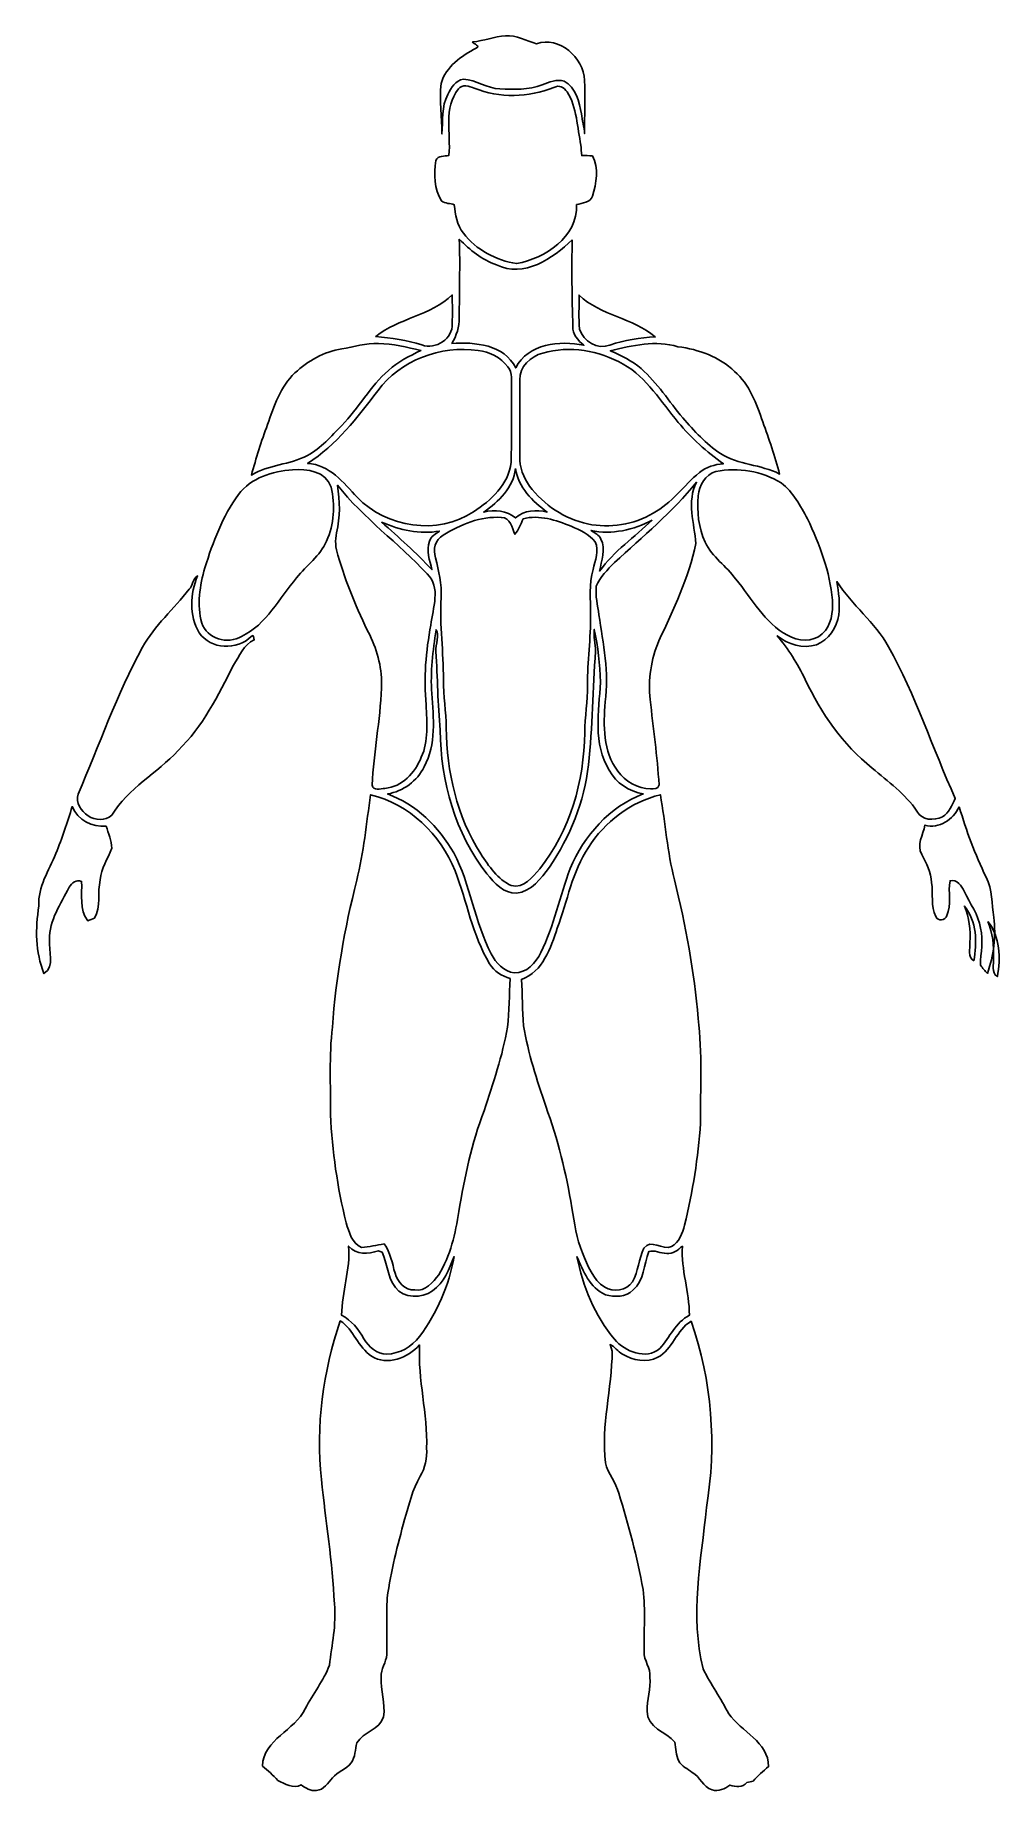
# Model space of a CAD drawing. Header units: millimetres. Extents: x -142 to -22, y -112 to 108.
import ezdxf

# ---------------------------------------------------------------- set-up
doc = ezdxf.new("R2010")
doc.units = ezdxf.units.MM
doc.header["$MEASUREMENT"] = 0
doc.layers.add('Capa 1', color=7, linetype='Continuous')

msp = doc.modelspace()

# ---------------------------------------------------------------- linework, layer by layer
at = {"layer": 'Capa 1', "color": 145}
for points, knots in [([(-73.483, 101.9275), (-73.5959, 104.7568), (-76.6686, 107.4838), (-79.4732, 106.4854), (-79.4732, 106.4854), (-80.7467, 106.8699), (-81.9708, 107.5614), (-83.3431, 107.4838), (-83.3431, 107.4838), (-84.7437, 107.3885), (-86.0701, 106.8558), (-87.4636, 106.7077), (-87.4636, 106.7077), (-87.3507, 106.4537), (-86.437, 106.1926), (-87.0015, 105.9492), (-87.0015, 105.9492), (-88.8359, 104.9402), (-90.7938, 103.6491), (-91.4041, 101.5112), (-91.4041, 101.5112), (-91.577, 99.4193), (-91.3583, 97.3202), (-91.2842, 95.2283), (-91.2842, 95.2283), (-91.1642, 96.8793), (-91.3653, 98.6467), (-90.561, 100.1601), (-90.561, 100.1601), (-90.1623, 100.9785), (-89.6085, 101.9346), (-88.6066, 102.0545), (-88.6066, 102.0545), (-87.012, 101.9945), (-85.6538, 100.915), (-84.0593, 100.848), (-84.0593, 100.848), (-82.2919, 100.7634), (-80.4574, 100.6999), (-78.7853, 101.3701), (-78.7853, 101.3701), (-77.8998, 101.6488), (-76.9579, 102.1251), (-76.0124, 101.8182), (-76.0124, 101.8182), (-74.5555, 101.0244), (-74.1603, 99.2147), (-73.8675, 97.7189), (-73.8675, 97.7189), (-73.7939, 96.9507), (-73.5134, 96.0687), (-73.4895, 95.2748), (-73.4895, 95.2748), (-73.475, 97.4934), (-73.4413, 99.7088), (-73.483, 101.9275)], [0, 0, 0, 0, 0.06666667, 0.06666667, 0.06666667, 0.06666667, 0.13333333, 0.13333333, 0.13333333, 0.13333333, 0.2, 0.2, 0.2, 0.2, 0.26666667, 0.26666667, 0.26666667, 0.26666667, 0.33333333, 0.33333333, 0.33333333, 0.33333333, 0.4, 0.4, 0.4, 0.4, 0.46666667, 0.46666667, 0.46666667, 0.46666667, 0.53333333, 0.53333333, 0.53333333, 0.53333333, 0.6, 0.6, 0.6, 0.6, 0.66666667, 0.66666667, 0.66666667, 0.66666667, 0.73333333, 0.73333333, 0.73333333, 0.73333333, 0.8, 0.8, 0.8, 0.8, 0.86666667, 0.86666667, 0.86666667, 0.86666667, 1, 1, 1, 1]), ([(-75.6526, 100.4705), (-76.016, 101.0209), (-76.6898, 101.3948), (-77.3212, 101.0209), (-77.3212, 101.0209), (-80.468, 99.8073), (-84.1122, 99.6133), (-87.2484, 100.9574), (-87.2484, 100.9574), (-87.8693, 101.1726), (-88.7795, 101.5007), (-89.2416, 100.841), (-89.2416, 100.841), (-91.1184, 98.4774), (-90.1447, 95.2953), (-90.4128, 92.5366), (-90.4128, 92.5366), (-90.9737, 92.3884), (-91.8063, 92.6001), (-92.0426, 91.9016), (-92.0426, 91.9016), (-92.3072, 90.2259), (-92.2473, 88.3456), (-91.3371, 86.8569), (-91.3371, 86.8569), (-90.8714, 86.5429), (-90.2752, 86.5394), (-89.7425, 86.3947), (-89.7425, 86.3947), (-89.6226, 85.1529), (-89.4074, 83.8477), (-88.6172, 82.8352), (-88.6172, 82.8352), (-87.0297, 80.7467), (-84.5179, 79.445), (-81.9603, 79.0322), (-81.9603, 79.0322), (-78.3796, 79.7096), (-74.3614, 82.3342), (-74.4708, 86.3982), (-74.4708, 86.3982), (-73.7617, 86.6417), (-72.7351, 86.5958), (-72.4988, 87.4777), (-72.4988, 87.4777), (-71.9978, 89.0582), (-71.6697, 90.9844), (-72.5093, 92.4978), (-72.5093, 92.4978), (-72.9538, 92.5084), (-73.3983, 92.5189), (-73.8428, 92.533), (-73.8428, 92.533), (-73.864, 92.8611), (-73.9134, 93.5173), (-73.9381, 93.8454), (-73.9381, 93.8454), (-74.3861, 95.9551), (-74.439, 98.5938), (-75.6526, 100.4705)], [0, 0, 0, 0, 0.0625, 0.0625, 0.0625, 0.0625, 0.125, 0.125, 0.125, 0.125, 0.1875, 0.1875, 0.1875, 0.1875, 0.25, 0.25, 0.25, 0.25, 0.3125, 0.3125, 0.3125, 0.3125, 0.375, 0.375, 0.375, 0.375, 0.4375, 0.4375, 0.4375, 0.4375, 0.5, 0.5, 0.5, 0.5, 0.5625, 0.5625, 0.5625, 0.5625, 0.625, 0.625, 0.625, 0.625, 0.6875, 0.6875, 0.6875, 0.6875, 0.75, 0.75, 0.75, 0.75, 0.8125, 0.8125, 0.8125, 0.8125, 0.875, 0.875, 0.875, 0.875, 1, 1, 1, 1]), ([(-75.0388, 82.0203), (-77.4165, 79.6567), (-81.0818, 77.2295), (-84.4826, 78.877), (-84.4826, 78.877), (-86.2853, 79.5191), (-87.7881, 80.7432), (-89.1216, 82.0873), (-89.1216, 82.0873), (-89.0123, 78.8135), (-89.1181, 75.5433), (-89.1287, 72.2695), (-89.1287, 72.2695), (-89.1322, 71.1371), (-89.4427, 70.0329), (-90.053, 69.0804), (-90.053, 69.0804), (-87.1884, 69.2497), (-83.5054, 68.9499), (-82.0802, 66.0112), (-82.0802, 66.0112), (-80.5774, 69.0769), (-76.5486, 69.4402), (-73.5747, 68.8476), (-73.5747, 68.8476), (-74.2944, 69.4579), (-75.0246, 70.1916), (-74.9435, 71.2217), (-74.9435, 71.2217), (-75.074, 74.8166), (-75.074, 78.4219), (-75.0388, 82.0203)], [0, 0, 0, 0, 0.11111111, 0.11111111, 0.11111111, 0.11111111, 0.22222222, 0.22222222, 0.22222222, 0.22222222, 0.33333333, 0.33333333, 0.33333333, 0.33333333, 0.44444444, 0.44444444, 0.44444444, 0.44444444, 0.55555556, 0.55555556, 0.55555556, 0.55555556, 0.66666667, 0.66666667, 0.66666667, 0.66666667, 0.77777778, 0.77777778, 0.77777778, 0.77777778, 1, 1, 1, 1]), ([(-90.0106, 71.5534), (-89.9507, 72.7493), (-90.0001, 73.9417), (-90.0106, 75.1376), (-90.0106, 75.1376), (-92.6706, 72.5235), (-96.6958, 72.2554), (-99.5462, 69.9235), (-99.5462, 69.9235), (-97.6024, 69.7718), (-95.6727, 69.4614), (-93.8065, 68.8793), (-93.8065, 68.8793), (-92.1132, 68.2478), (-89.8554, 69.666), (-90.0106, 71.5534)], [0, 0, 0, 0, 0.2, 0.2, 0.2, 0.2, 0.4, 0.4, 0.4, 0.4, 0.6, 0.6, 0.6, 0.6, 1, 1, 1, 1]), ([(-74.1074, 70.8513), (-73.6629, 69.345), (-71.8285, 68.2514), (-70.3115, 68.8722), (-70.3115, 68.8722), (-68.4947, 69.5214), (-66.5756, 69.7859), (-64.6565, 69.8777), (-64.6565, 69.8777), (-67.4435, 72.2942), (-71.4969, 72.5129), (-74.1709, 75.1129), (-74.1709, 75.1129), (-74.1392, 73.6947), (-74.2521, 72.266), (-74.1074, 70.8513)], [0, 0, 0, 0, 0.2, 0.2, 0.2, 0.2, 0.4, 0.4, 0.4, 0.4, 0.6, 0.6, 0.6, 0.6, 1, 1, 1, 1]), ([(-108.0764, 55.0822), (-106.3972, 56.017), (-105.1131, 57.4775), (-103.7901, 58.8357), (-103.7901, 58.8357), (-101.6946, 60.9982), (-100.2341, 63.7076), (-97.9623, 65.7078), (-97.9623, 65.7078), (-96.8051, 66.8191), (-95.3129, 67.4576), (-93.9159, 68.209), (-93.9159, 68.209), (-95.6692, 68.5759), (-97.419, 69.0275), (-99.2181, 69.0804), (-99.2181, 69.0804), (-100.7774, 69.1333), (-102.2767, 68.6324), (-103.7972, 68.3819), (-103.7972, 68.3819), (-106.0021, 68.0397), (-108.0199, 66.8967), (-109.6392, 65.3903), (-109.6392, 65.3903), (-111.4419, 63.6652), (-112.2886, 61.2417), (-113.0611, 58.9345), (-113.0611, 58.9345), (-113.8408, 56.8707), (-114.4864, 54.7576), (-115.072, 52.6304), (-115.072, 52.6304), (-112.9271, 53.9497), (-110.2883, 53.9215), (-108.0764, 55.0822)], [0, 0, 0, 0, 0.1, 0.1, 0.1, 0.1, 0.2, 0.2, 0.2, 0.2, 0.3, 0.3, 0.3, 0.3, 0.4, 0.4, 0.4, 0.4, 0.5, 0.5, 0.5, 0.5, 0.6, 0.6, 0.6, 0.6, 0.7, 0.7, 0.7, 0.7, 0.8, 0.8, 0.8, 0.8, 1, 1, 1, 1]), ([(-86.7757, 68.1808), (-91.4218, 68.8511), (-96.4841, 67.0061), (-99.2958, 63.1714), (-99.2958, 63.1714), (-101.8181, 59.7953), (-104.4922, 56.4227), (-108.0517, 54.0767), (-108.0517, 54.0767), (-105.3388, 53.9744), (-103.5749, 51.6673), (-101.8675, 49.8611), (-101.8675, 49.8611), (-98.2021, 46.0581), (-91.8098, 45.0915), (-87.3472, 48.0478), (-87.3472, 48.0478), (-85.1776, 49.4765), (-82.941, 51.4909), (-82.6658, 54.2355), (-82.6658, 54.2355), (-82.5318, 57.3047), (-82.6693, 60.3774), (-82.5917, 63.4501), (-82.5917, 63.4501), (-82.6446, 64.3567), (-82.4295, 65.4115), (-83.068, 66.1594), (-83.068, 66.1594), (-83.9464, 67.3271), (-85.3328, 68.0291), (-86.7757, 68.1808)], [0, 0, 0, 0, 0.11111111, 0.11111111, 0.11111111, 0.11111111, 0.22222222, 0.22222222, 0.22222222, 0.22222222, 0.33333333, 0.33333333, 0.33333333, 0.33333333, 0.44444444, 0.44444444, 0.44444444, 0.44444444, 0.55555556, 0.55555556, 0.55555556, 0.55555556, 0.66666667, 0.66666667, 0.66666667, 0.66666667, 0.77777778, 0.77777778, 0.77777778, 0.77777778, 1, 1, 1, 1]), ([(-81.5722, 64.5154), (-81.5863, 61.3369), (-81.5793, 58.1549), (-81.5757, 54.9728), (-81.5757, 54.9728), (-81.6286, 53.6322), (-81.096, 52.3446), (-80.3586, 51.251), (-80.3586, 51.251), (-78.5665, 48.9156), (-75.9842, 47.1729), (-73.0985, 46.5344), (-73.0985, 46.5344), (-70.3292, 45.9629), (-67.3588, 46.4426), (-64.9176, 47.8784), (-64.9176, 47.8784), (-62.6104, 49.0991), (-61.1287, 51.3357), (-59.1426, 52.9549), (-59.1426, 52.9549), (-58.31, 53.6746), (-57.2235, 53.9427), (-56.1546, 54.0591), (-56.1546, 54.0591), (-58.243, 55.5267), (-60.1692, 57.2341), (-61.7814, 59.2202), (-61.7814, 59.2202), (-63.9651, 61.7356), (-65.6725, 64.8118), (-68.6605, 66.491), (-68.6605, 66.491), (-71.6556, 68.1879), (-75.3563, 68.8405), (-78.7006, 67.8774), (-78.7006, 67.8774), (-80.1893, 67.4682), (-81.6745, 66.1806), (-81.5722, 64.5154)], [0, 0, 0, 0, 0.09090909, 0.09090909, 0.09090909, 0.09090909, 0.18181818, 0.18181818, 0.18181818, 0.18181818, 0.27272727, 0.27272727, 0.27272727, 0.27272727, 0.36363636, 0.36363636, 0.36363636, 0.36363636, 0.45454545, 0.45454545, 0.45454545, 0.45454545, 0.54545455, 0.54545455, 0.54545455, 0.54545455, 0.63636364, 0.63636364, 0.63636364, 0.63636364, 0.72727273, 0.72727273, 0.72727273, 0.72727273, 0.81818182, 0.81818182, 0.81818182, 0.81818182, 1, 1, 1, 1]), ([(-61.8308, 68.6606), (-64.6212, 69.5355), (-67.5175, 68.8052), (-70.2692, 68.1561), (-70.2692, 68.1561), (-68.9145, 67.5458), (-67.5458, 66.9073), (-66.4169, 65.923), (-66.4169, 65.923), (-64.3708, 64.1591), (-62.9738, 61.8132), (-61.2205, 59.7847), (-61.2205, 59.7847), (-59.827, 58.1337), (-58.3136, 56.5568), (-56.532, 55.3221), (-56.532, 55.3221), (-54.2778, 53.9145), (-51.4908, 53.9639), (-49.1343, 52.7715), (-49.1343, 52.7715), (-49.7658, 54.9622), (-50.436, 57.1424), (-51.2368, 59.2767), (-51.2368, 59.2767), (-51.9988, 61.5627), (-52.902, 63.9404), (-54.7505, 65.5773), (-54.7505, 65.5773), (-56.659, 67.4294), (-59.2378, 68.3184), (-61.8308, 68.6606)], [0, 0, 0, 0, 0.11111111, 0.11111111, 0.11111111, 0.11111111, 0.22222222, 0.22222222, 0.22222222, 0.22222222, 0.33333333, 0.33333333, 0.33333333, 0.33333333, 0.44444444, 0.44444444, 0.44444444, 0.44444444, 0.55555556, 0.55555556, 0.55555556, 0.55555556, 0.66666667, 0.66666667, 0.66666667, 0.66666667, 0.77777778, 0.77777778, 0.77777778, 0.77777778, 1, 1, 1, 1]), ([(-105.1342, 51.1205), (-105.7339, 53.1595), (-108.154, 53.4241), (-109.9532, 53.2971), (-109.9532, 53.2971), (-112.4261, 53.089), (-115.1602, 52.3199), (-116.6771, 50.2032), (-116.6771, 50.2032), (-118.6879, 47.4869), (-119.8627, 44.266), (-120.8787, 41.0734), (-120.8787, 41.0734), (-121.5172, 38.8509), (-121.8912, 36.4343), (-121.2773, 34.1624), (-121.2773, 34.1624), (-120.6035, 32.1939), (-118.0353, 31.4566), (-116.3032, 32.4973), (-116.3032, 32.4973), (-113.1564, 33.9931), (-111.6042, 37.2775), (-109.4346, 39.8069), (-109.4346, 39.8069), (-108.2246, 41.3662), (-106.4854, 42.5339), (-105.6846, 44.3895), (-105.6846, 44.3895), (-104.7638, 46.4779), (-104.5839, 48.9191), (-105.1342, 51.1205)], [0, 0, 0, 0, 0.11111111, 0.11111111, 0.11111111, 0.11111111, 0.22222222, 0.22222222, 0.22222222, 0.22222222, 0.33333333, 0.33333333, 0.33333333, 0.33333333, 0.44444444, 0.44444444, 0.44444444, 0.44444444, 0.55555556, 0.55555556, 0.55555556, 0.55555556, 0.66666667, 0.66666667, 0.66666667, 0.66666667, 0.77777778, 0.77777778, 0.77777778, 0.77777778, 1, 1, 1, 1]), ([(-82.0978, 53.4488), (-82.4048, 51.0781), (-84.1898, 49.3213), (-86.0595, 48.0196), (-86.0595, 48.0196), (-84.6837, 48.3406), (-83.2091, 48.2206), (-82.0873, 47.2964), (-82.0873, 47.2964), (-81.0007, 48.2806), (-79.519, 48.33), (-78.1538, 48.016), (-78.1538, 48.016), (-79.9776, 49.346), (-81.7592, 51.1134), (-82.0978, 53.4488)], [0, 0, 0, 0, 0.2, 0.2, 0.2, 0.2, 0.4, 0.4, 0.4, 0.4, 0.6, 0.6, 0.6, 0.6, 1, 1, 1, 1]), ([(-57.093, 53.0996), (-58.4159, 52.7009), (-59.1814, 51.3568), (-59.3155, 50.048), (-59.3155, 50.048), (-59.4707, 48.0866), (-59.2625, 46.0546), (-58.4265, 44.2554), (-58.4265, 44.2554), (-57.5763, 42.3998), (-55.7665, 41.2815), (-54.6059, 39.6481), (-54.6059, 39.6481), (-52.5774, 37.2246), (-51.0393, 34.1907), (-48.1606, 32.6384), (-48.1606, 32.6384), (-46.8412, 31.8941), (-45.0103, 31.7318), (-43.8144, 32.8078), (-43.8144, 32.8078), (-42.6714, 33.852), (-42.4597, 35.5348), (-42.5515, 37.0023), (-42.5515, 37.0023), (-42.8407, 40.5724), (-44.1354, 43.9732), (-45.6665, 47.1799), (-45.6665, 47.1799), (-46.5308, 48.8098), (-47.4621, 50.489), (-48.9262, 51.6532), (-48.9262, 51.6532), (-51.3427, 53.1525), (-54.3131, 53.5934), (-57.093, 53.0996)], [0, 0, 0, 0, 0.1, 0.1, 0.1, 0.1, 0.2, 0.2, 0.2, 0.2, 0.3, 0.3, 0.3, 0.3, 0.4, 0.4, 0.4, 0.4, 0.5, 0.5, 0.5, 0.5, 0.6, 0.6, 0.6, 0.6, 0.7, 0.7, 0.7, 0.7, 0.8, 0.8, 0.8, 0.8, 1, 1, 1, 1]), ([(-93.8665, 17.402), (-92.9175, 19.4481), (-93.1998, 21.7623), (-93.2562, 23.9425), (-93.2562, 23.9425), (-93.5984, 27.2727), (-93.2844, 30.6347), (-92.6741, 33.9155), (-92.6741, 33.9155), (-92.4554, 36.0075), (-91.3547, 38.6251), (-93.1398, 40.3149), (-93.1398, 40.3149), (-96.7275, 44.1531), (-101.0632, 47.2434), (-104.344, 51.378), (-104.344, 51.378), (-103.9806, 49.4166), (-103.9948, 47.3846), (-104.4357, 45.4372), (-104.4357, 45.4372), (-104.665, 44.5059), (-104.5663, 43.5357), (-104.2876, 42.6256), (-104.2876, 42.6256), (-103.2539, 39.2036), (-101.9063, 35.8769), (-100.3047, 32.6843), (-100.3047, 32.6843), (-99.2852, 30.6311), (-98.7278, 28.3416), (-98.8442, 26.045), (-98.8442, 26.045), (-98.9571, 21.9881), (-99.8531, 17.9911), (-99.9801, 13.9377), (-99.9801, 13.9377), (-99.9131, 13.1334), (-98.943, 13.5108), (-98.4103, 13.5144), (-98.4103, 13.5144), (-96.2478, 13.7296), (-94.6391, 15.4829), (-93.8665, 17.402)], [0, 0, 0, 0, 0.08333333, 0.08333333, 0.08333333, 0.08333333, 0.16666667, 0.16666667, 0.16666667, 0.16666667, 0.25, 0.25, 0.25, 0.25, 0.33333333, 0.33333333, 0.33333333, 0.33333333, 0.41666667, 0.41666667, 0.41666667, 0.41666667, 0.5, 0.5, 0.5, 0.5, 0.58333333, 0.58333333, 0.58333333, 0.58333333, 0.66666667, 0.66666667, 0.66666667, 0.66666667, 0.75, 0.75, 0.75, 0.75, 0.83333333, 0.83333333, 0.83333333, 0.83333333, 1, 1, 1, 1]), ([(-69.7365, 41.7189), (-70.6043, 40.8299), (-71.578, 39.9374), (-72.0155, 38.7486), (-72.0155, 38.7486), (-72.153, 37.5562), (-71.8567, 36.3708), (-71.698, 35.1926), (-71.698, 35.1926), (-71.1582, 31.6048), (-70.4033, 27.9571), (-70.9113, 24.3164), (-70.9113, 24.3164), (-71.1265, 21.3954), (-71.2217, 18.1393), (-69.3414, 15.691), (-69.3414, 15.691), (-68.4277, 14.3434), (-66.8578, 13.5355), (-65.2456, 13.4473), (-65.2456, 13.4473), (-64.8223, 13.4473), (-64.2614, 13.4015), (-64.1838, 13.9553), (-64.1838, 13.9553), (-64.3955, 17.5219), (-64.9105, 21.0603), (-65.295, 24.6092), (-65.295, 24.6092), (-65.5667, 27.0928), (-65.1998, 29.6434), (-64.2014, 31.9399), (-64.2014, 31.9399), (-62.4023, 35.8734), (-60.4549, 39.8175), (-59.58, 44.0826), (-59.58, 44.0826), (-59.7705, 46.5908), (-60.7548, 49.346), (-59.5095, 51.7449), (-59.5095, 51.7449), (-62.5222, 48.0125), (-66.2299, 44.9574), (-69.7365, 41.7189)], [0, 0, 0, 0, 0.08333333, 0.08333333, 0.08333333, 0.08333333, 0.16666667, 0.16666667, 0.16666667, 0.16666667, 0.25, 0.25, 0.25, 0.25, 0.33333333, 0.33333333, 0.33333333, 0.33333333, 0.41666667, 0.41666667, 0.41666667, 0.41666667, 0.5, 0.5, 0.5, 0.5, 0.58333333, 0.58333333, 0.58333333, 0.58333333, 0.66666667, 0.66666667, 0.66666667, 0.66666667, 0.75, 0.75, 0.75, 0.75, 0.83333333, 0.83333333, 0.83333333, 0.83333333, 1, 1, 1, 1]), ([(-98.8125, 46.7566), (-96.6499, 44.8622), (-94.5297, 42.9219), (-92.5436, 40.837), (-92.5436, 40.837), (-92.8117, 41.9906), (-93.2774, 43.2077), (-92.854, 44.3824), (-92.854, 44.3824), (-92.66, 44.9821), (-92.0744, 45.2996), (-91.5946, 45.6524), (-91.5946, 45.6524), (-94.0464, 45.2044), (-96.5617, 45.7829), (-98.8125, 46.7566)], [0, 0, 0, 0, 0.2, 0.2, 0.2, 0.2, 0.4, 0.4, 0.4, 0.4, 0.6, 0.6, 0.6, 0.6, 1, 1, 1, 1]), ([(-72.1566, 44.2907), (-72.8868, 45.2714), (-74.0686, 45.7582), (-75.1516, 46.2451), (-75.1516, 46.2451), (-77.0355, 47.0071), (-79.1204, 47.7197), (-81.1595, 47.1729), (-81.1595, 47.1729), (-81.424, 46.492), (-81.731, 45.8253), (-82.1755, 45.2432), (-82.1755, 45.2432), (-82.5494, 46.0722), (-82.7399, 47.3034), (-83.8758, 47.3493), (-83.8758, 47.3493), (-86.4476, 47.5151), (-88.9911, 46.485), (-91.1325, 45.1303), (-91.1325, 45.1303), (-92.145, 44.5482), (-92.4342, 43.3735), (-92.0779, 42.301), (-92.0779, 42.301), (-91.6934, 40.6641), (-91.2877, 39.0131), (-91.3971, 37.3163), (-91.3971, 37.3163), (-91.5876, 33.9049), (-91.0796, 30.5077), (-91.1007, 27.0998), (-91.1007, 27.0998), (-91.1184, 25.0925), (-90.7691, 23.1064), (-90.7515, 21.0991), (-90.7515, 21.0991), (-90.6809, 15.6028), (-89.4497, 10.0113), (-86.4441, 5.344), (-86.4441, 5.344), (-85.4281, 3.8271), (-84.3591, 2.1584), (-82.6305, 1.3894), (-82.6305, 1.3894), (-81.0466, 0.9484), (-80.02, 2.4689), (-79.0851, 3.4637), (-79.0851, 3.4637), (-75.2998, 8.2615), (-73.5253, 14.421), (-73.4618, 20.4817), (-73.4618, 20.4817), (-73.4583, 22.4643), (-73.0703, 24.4258), (-73.1161, 26.4119), (-73.1161, 26.4119), (-73.162, 29.3541), (-72.6716, 32.2786), (-72.7598, 35.2243), (-72.7598, 35.2243), (-72.7069, 37.1046), (-72.9821, 39.0343), (-72.4106, 40.8617), (-72.4106, 40.8617), (-72.2024, 41.9729), (-71.6168, 43.19), (-72.1566, 44.2907)], [0, 0, 0, 0, 0.05555556, 0.05555556, 0.05555556, 0.05555556, 0.11111111, 0.11111111, 0.11111111, 0.11111111, 0.16666667, 0.16666667, 0.16666667, 0.16666667, 0.22222222, 0.22222222, 0.22222222, 0.22222222, 0.27777778, 0.27777778, 0.27777778, 0.27777778, 0.33333333, 0.33333333, 0.33333333, 0.33333333, 0.38888889, 0.38888889, 0.38888889, 0.38888889, 0.44444444, 0.44444444, 0.44444444, 0.44444444, 0.5, 0.5, 0.5, 0.5, 0.55555556, 0.55555556, 0.55555556, 0.55555556, 0.61111111, 0.61111111, 0.61111111, 0.61111111, 0.66666667, 0.66666667, 0.66666667, 0.66666667, 0.72222222, 0.72222222, 0.72222222, 0.72222222, 0.77777778, 0.77777778, 0.77777778, 0.77777778, 0.83333333, 0.83333333, 0.83333333, 0.83333333, 0.88888889, 0.88888889, 0.88888889, 0.88888889, 1, 1, 1, 1]), ([(-65.0305, 47.0141), (-67.3376, 45.7935), (-70.0928, 45.1515), (-72.6751, 45.7194), (-72.6751, 45.7194), (-72.2201, 45.4196), (-71.6662, 45.1797), (-71.4334, 44.6505), (-71.4334, 44.6505), (-70.8125, 43.3735), (-71.3805, 41.9518), (-71.6027, 40.643), (-71.6027, 40.643), (-69.8071, 43.1371), (-67.253, 44.9292), (-65.0305, 47.0141)], [0, 0, 0, 0, 0.2, 0.2, 0.2, 0.2, 0.4, 0.4, 0.4, 0.4, 0.6, 0.6, 0.6, 0.6, 1, 1, 1, 1]), ([(-121.5878, 32.963), (-122.8543, 35.0797), (-122.7378, 37.8384), (-121.7994, 40.0574), (-121.7994, 40.0574), (-122.4062, 39.7363), (-122.378, 38.8579), (-122.8331, 38.3746), (-122.8331, 38.3746), (-124.7522, 35.951), (-127.1511, 33.8802), (-128.661, 31.1427), (-128.661, 31.1427), (-131.8959, 25.2901), (-134.0444, 18.933), (-136.7149, 12.8194), (-136.7149, 12.8194), (-137.3005, 10.6604), (-134.1925, 8.6108), (-132.4992, 10.1983), (-132.4992, 10.1983), (-130.4531, 13.5602), (-126.8477, 15.4229), (-124.223, 18.2486), (-124.223, 18.2486), (-121.1539, 21.2402), (-119.2136, 25.1172), (-117.3192, 28.9025), (-117.3192, 28.9025), (-116.5783, 30.0314), (-116.0139, 31.4637), (-114.7227, 32.0669), (-114.7227, 32.0669), (-114.7792, 32.261), (-114.7933, 32.8254), (-115.0896, 32.4832), (-115.0896, 32.4832), (-116.8394, 30.7264), (-120.1696, 30.8393), (-121.5878, 32.963)], [0, 0, 0, 0, 0.09090909, 0.09090909, 0.09090909, 0.09090909, 0.18181818, 0.18181818, 0.18181818, 0.18181818, 0.27272727, 0.27272727, 0.27272727, 0.27272727, 0.36363636, 0.36363636, 0.36363636, 0.36363636, 0.45454545, 0.45454545, 0.45454545, 0.45454545, 0.54545455, 0.54545455, 0.54545455, 0.54545455, 0.63636364, 0.63636364, 0.63636364, 0.63636364, 0.72727273, 0.72727273, 0.72727273, 0.72727273, 0.81818182, 0.81818182, 0.81818182, 0.81818182, 1, 1, 1, 1]), ([(-41.7507, 35.1855), (-41.9658, 33.5874), (-42.9995, 32.074), (-44.5164, 31.4637), (-44.5164, 31.4637), (-46.2274, 30.9275), (-48.083, 31.4708), (-49.4412, 32.5891), (-49.4412, 32.5891), (-48.0618, 30.9169), (-46.8659, 29.093), (-45.9593, 27.1245), (-45.9593, 27.1245), (-43.9449, 22.93), (-41.2532, 18.9683), (-37.5738, 16.0614), (-37.5738, 16.0614), (-35.6405, 14.3469), (-33.4216, 12.8723), (-31.9963, 10.6639), (-31.9963, 10.6639), (-31.4037, 9.4962), (-29.8585, 9.4927), (-28.8037, 9.9513), (-28.8037, 9.9513), (-27.9817, 10.484), (-27.6113, 11.4259), (-27.2092, 12.2726), (-27.2092, 12.2726), (-30.0384, 18.5556), (-32.1939, 25.1525), (-35.5312, 31.2026), (-35.5312, 31.2026), (-37.2492, 34.2436), (-40.1138, 36.4096), (-41.9764, 39.3483), (-41.9764, 39.3483), (-41.7577, 37.9724), (-41.5884, 36.5754), (-41.7507, 35.1855)], [0, 0, 0, 0, 0.09090909, 0.09090909, 0.09090909, 0.09090909, 0.18181818, 0.18181818, 0.18181818, 0.18181818, 0.27272727, 0.27272727, 0.27272727, 0.27272727, 0.36363636, 0.36363636, 0.36363636, 0.36363636, 0.45454545, 0.45454545, 0.45454545, 0.45454545, 0.54545455, 0.54545455, 0.54545455, 0.54545455, 0.63636364, 0.63636364, 0.63636364, 0.63636364, 0.72727273, 0.72727273, 0.72727273, 0.72727273, 0.81818182, 0.81818182, 0.81818182, 0.81818182, 1, 1, 1, 1]), ([(-81.9603, 0.4369), (-83.5901, 0.3804), (-84.7296, 1.7245), (-85.6856, 2.8534), (-85.6856, 2.8534), (-89.6438, 7.9228), (-91.4711, 14.4069), (-91.4923, 20.7851), (-91.4923, 20.7851), (-91.8098, 24.0518), (-91.838, 27.3362), (-92.0321, 30.61), (-92.0321, 30.61), (-92.1273, 31.4425), (-91.5382, 32.7584), (-92.025, 33.3264), (-92.025, 33.3264), (-92.4025, 30.6946), (-92.7411, 28.0347), (-92.5648, 25.3677), (-92.5648, 25.3677), (-92.339, 22.3197), (-91.965, 19.0177), (-93.5208, 16.2343), (-93.5208, 16.2343), (-94.3675, 14.4175), (-96.1243, 13.1686), (-98.0822, 12.8264), (-98.0822, 12.8264), (-94.5156, 11.5564), (-91.6863, 8.6954), (-89.806, 5.4746), (-89.806, 5.4746), (-87.7282, 1.4776), (-87.2166, -3.1367), (-85.1247, -7.1337), (-85.1247, -7.1337), (-84.5567, -8.2555), (-83.5901, -9.3527), (-82.2707, -9.5009), (-82.2707, -9.5009), (-80.715, -9.5644), (-79.5684, -8.2555), (-78.937, -6.9785), (-78.937, -6.9785), (-77.2789, -3.6412), (-76.598, 0.0524), (-75.2822, 3.5131), (-75.2822, 3.5131), (-73.5571, 7.6018), (-70.3891, 11.2636), (-66.1488, 12.8229), (-66.1488, 12.8229), (-67.9126, 13.1581), (-69.5601, 14.1635), (-70.4103, 15.7863), (-70.4103, 15.7863), (-72.467, 19.0847), (-71.6803, 23.117), (-71.5075, 26.7753), (-71.5075, 26.7753), (-71.5568, 28.9872), (-71.7897, 31.2132), (-72.2695, 33.3722), (-72.2695, 33.3722), (-72.4247, 32.4621), (-72.0825, 31.566), (-72.1107, 30.6558), (-72.1107, 30.6558), (-72.4529, 25.9321), (-72.4917, 21.1873), (-72.9926, 16.4742), (-72.9926, 16.4742), (-73.4724, 11.8739), (-75.3104, 7.4995), (-77.8645, 3.6754), (-77.8645, 3.6754), (-78.9087, 2.296), (-80.1152, 0.6733), (-81.9603, 0.4369)], [0, 0, 0, 0, 0.04761905, 0.04761905, 0.04761905, 0.04761905, 0.0952381, 0.0952381, 0.0952381, 0.0952381, 0.14285714, 0.14285714, 0.14285714, 0.14285714, 0.19047619, 0.19047619, 0.19047619, 0.19047619, 0.23809524, 0.23809524, 0.23809524, 0.23809524, 0.28571429, 0.28571429, 0.28571429, 0.28571429, 0.33333333, 0.33333333, 0.33333333, 0.33333333, 0.38095238, 0.38095238, 0.38095238, 0.38095238, 0.42857143, 0.42857143, 0.42857143, 0.42857143, 0.47619048, 0.47619048, 0.47619048, 0.47619048, 0.52380952, 0.52380952, 0.52380952, 0.52380952, 0.57142857, 0.57142857, 0.57142857, 0.57142857, 0.61904762, 0.61904762, 0.61904762, 0.61904762, 0.66666667, 0.66666667, 0.66666667, 0.66666667, 0.71428571, 0.71428571, 0.71428571, 0.71428571, 0.76190476, 0.76190476, 0.76190476, 0.76190476, 0.80952381, 0.80952381, 0.80952381, 0.80952381, 0.85714286, 0.85714286, 0.85714286, 0.85714286, 0.9047619, 0.9047619, 0.9047619, 0.9047619, 1, 1, 1, 1]), ([(-133.1906, 8.8189), (-134.9898, 8.6072), (-136.7219, 9.5844), (-137.4416, 11.246), (-137.4416, 11.246), (-138.0625, 9.2775), (-138.7081, 7.309), (-139.4807, 5.3899), (-139.4807, 5.3899), (-140.3309, 3.2626), (-141.7808, 1.2553), (-141.5938, -1.1506), (-141.5938, -1.1506), (-142.0701, -3.9799), (-142.0242, -6.8832), (-140.9835, -9.589), (-140.9835, -9.589), (-139.4948, -8.6789), (-140.4437, -6.7809), (-140.2709, -5.3769), (-140.2709, -5.3769), (-140.3132, -2.9357), (-138.8986, -0.8931), (-137.8191, 1.1813), (-137.8191, 1.1813), (-137.4945, 1.7034), (-136.923, 2.1973), (-136.2739, 1.9009), (-136.2739, 1.9009), (-136.1646, 0.2499), (-136.6055, -1.581), (-135.5013, -2.9992), (-135.5013, -2.9992), (-135.2967, -2.918), (-134.8875, -2.7557), (-134.6794, -2.6746), (-134.6794, -2.6746), (-133.7974, -1.2494), (-134.3301, 0.5321), (-133.9456, 2.0985), (-133.9456, 2.0985), (-133.8539, 3.5449), (-132.9684, 4.7231), (-132.5098, 6.0461), (-132.5098, 6.0461), (-132.4851, 7.0056), (-132.9649, 7.8981), (-133.1906, 8.8189)], [0, 0, 0, 0, 0.07692308, 0.07692308, 0.07692308, 0.07692308, 0.15384615, 0.15384615, 0.15384615, 0.15384615, 0.23076923, 0.23076923, 0.23076923, 0.23076923, 0.30769231, 0.30769231, 0.30769231, 0.30769231, 0.38461538, 0.38461538, 0.38461538, 0.38461538, 0.46153846, 0.46153846, 0.46153846, 0.46153846, 0.53846154, 0.53846154, 0.53846154, 0.53846154, 0.61538462, 0.61538462, 0.61538462, 0.61538462, 0.69230769, 0.69230769, 0.69230769, 0.69230769, 0.76923077, 0.76923077, 0.76923077, 0.76923077, 0.84615385, 0.84615385, 0.84615385, 0.84615385, 1, 1, 1, 1]), ([(-85.3505, -8.3684), (-87.4812, -4.7842), (-88.1727, -0.6109), (-89.6438, 3.2415), (-89.6438, 3.2415), (-91.4994, 7.7359), (-95.3729, 11.5988), (-100.1883, 12.7241), (-100.1883, 12.7241), (-100.7139, 9.1576), (-101.0702, 5.5557), (-101.9275, 2.0456), (-101.9275, 2.0456), (-103.4268, -3.9658), (-104.538, -10.09), (-104.9508, -16.2777), (-104.9508, -16.2777), (-105.4094, -19.9007), (-105.1483, -23.559), (-105.2118, -27.1962), (-105.2118, -27.1962), (-104.9931, -31.7505), (-104.3475, -36.2873), (-103.2292, -40.7076), (-103.2292, -40.7076), (-102.8976, -41.8682), (-102.5589, -43.2758), (-101.3242, -43.7979), (-101.3242, -43.7979), (-100.3717, -43.7273), (-99.4439, -43.4804), (-98.502, -43.3428), (-98.502, -43.3428), (-97.7012, -44.4117), (-97.5072, -45.7523), (-97.1438, -47.0047), (-97.1438, -47.0047), (-96.8475, -48.0983), (-95.8879, -49.1425), (-94.6744, -49.0931), (-94.6744, -49.0931), (-93.3373, -49.3295), (-92.4095, -48.123), (-91.6934, -47.1881), (-91.6934, -47.1881), (-90.2117, -44.8174), (-89.612, -42.0199), (-89.1816, -39.2929), (-89.1816, -39.2929), (-88.4549, -35.0314), (-87.5694, -30.7663), (-86.0313, -26.7129), (-86.0313, -26.7129), (-84.8989, -23.2874), (-83.7171, -19.8549), (-83.1174, -16.2883), (-83.1174, -16.2883), (-82.8563, -14.2775), (-82.8951, -12.2455), (-82.7787, -10.2276), (-82.7787, -10.2276), (-83.8053, -9.8854), (-84.7895, -9.3245), (-85.3505, -8.3684)], [0, 0, 0, 0, 0.05882353, 0.05882353, 0.05882353, 0.05882353, 0.11764706, 0.11764706, 0.11764706, 0.11764706, 0.17647059, 0.17647059, 0.17647059, 0.17647059, 0.23529412, 0.23529412, 0.23529412, 0.23529412, 0.29411765, 0.29411765, 0.29411765, 0.29411765, 0.35294118, 0.35294118, 0.35294118, 0.35294118, 0.41176471, 0.41176471, 0.41176471, 0.41176471, 0.47058824, 0.47058824, 0.47058824, 0.47058824, 0.52941176, 0.52941176, 0.52941176, 0.52941176, 0.58823529, 0.58823529, 0.58823529, 0.58823529, 0.64705882, 0.64705882, 0.64705882, 0.64705882, 0.70588235, 0.70588235, 0.70588235, 0.70588235, 0.76470588, 0.76470588, 0.76470588, 0.76470588, 0.82352941, 0.82352941, 0.82352941, 0.82352941, 0.88235294, 0.88235294, 0.88235294, 0.88235294, 1, 1, 1, 1]), ([(-59.3049, -15.2123), (-59.7917, -9.3703), (-60.8359, -3.5812), (-62.2647, 2.0985), (-62.2647, 2.0985), (-63.1396, 5.591), (-63.4041, 9.1893), (-64.0145, 12.7277), (-64.0145, 12.7277), (-67.7151, 11.8316), (-70.9748, 9.3551), (-72.9997, 6.1519), (-72.9997, 6.1519), (-75.0388, 3.1286), (-75.6138, -0.5544), (-76.8838, -3.9164), (-76.8838, -3.9164), (-77.7375, -6.3823), (-78.6406, -9.3703), (-81.3711, -10.3264), (-81.3711, -10.3264), (-81.1983, -12.249), (-81.3111, -14.1893), (-81.0924, -16.1084), (-81.0924, -16.1084), (-80.5386, -19.5444), (-79.4308, -22.8605), (-78.3337, -26.152), (-78.3337, -26.152), (-76.8026, -30.2512), (-75.7831, -34.5199), (-75.0776, -38.8308), (-75.0776, -38.8308), (-74.7424, -40.7358), (-74.4884, -42.6761), (-73.7546, -44.4788), (-73.7546, -44.4788), (-73.1126, -46.0522), (-72.4317, -47.7631), (-70.9748, -48.765), (-70.9748, -48.765), (-69.8776, -49.4035), (-68.2337, -49.1707), (-67.5175, -48.063), (-67.5175, -48.063), (-66.7414, -46.7789), (-66.7555, -45.1914), (-66.0676, -43.872), (-66.0676, -43.872), (-65.2245, -42.6161), (-63.7428, -44.2212), (-62.6351, -43.6674), (-62.6351, -43.6674), (-61.6403, -43.1594), (-61.2698, -41.9987), (-61.0088, -40.9968), (-61.0088, -40.9968), (-59.9681, -36.82), (-59.2978, -32.5514), (-59.0085, -28.258), (-59.0085, -28.258), (-59.0509, -23.9083), (-58.7792, -19.5409), (-59.3049, -15.2123)], [0, 0, 0, 0, 0.05882353, 0.05882353, 0.05882353, 0.05882353, 0.11764706, 0.11764706, 0.11764706, 0.11764706, 0.17647059, 0.17647059, 0.17647059, 0.17647059, 0.23529412, 0.23529412, 0.23529412, 0.23529412, 0.29411765, 0.29411765, 0.29411765, 0.29411765, 0.35294118, 0.35294118, 0.35294118, 0.35294118, 0.41176471, 0.41176471, 0.41176471, 0.41176471, 0.47058824, 0.47058824, 0.47058824, 0.47058824, 0.52941176, 0.52941176, 0.52941176, 0.52941176, 0.58823529, 0.58823529, 0.58823529, 0.58823529, 0.64705882, 0.64705882, 0.64705882, 0.64705882, 0.70588235, 0.70588235, 0.70588235, 0.70588235, 0.76470588, 0.76470588, 0.76470588, 0.76470588, 0.82352941, 0.82352941, 0.82352941, 0.82352941, 0.88235294, 0.88235294, 0.88235294, 0.88235294, 1, 1, 1, 1]), ([(-26.7153, 11.2072), (-27.4843, 9.6268), (-29.2023, 8.4344), (-31.0015, 8.9353), (-31.0015, 8.9353), (-31.2132, 7.7464), (-32.074, 6.4588), (-31.3825, 5.2841), (-31.3825, 5.2841), (-30.8004, 4.1869), (-30.2713, 3.0333), (-30.1654, 1.7774), (-30.1654, 1.7774), (-29.922, 0.3734), (-30.3312, -1.1718), (-29.6257, -2.477), (-29.6257, -2.477), (-29.4175, -3.1473), (-28.4403, -2.9427), (-28.2498, -2.3536), (-28.2498, -2.3536), (-27.6889, -0.9777), (-28.1158, 0.5533), (-27.8653, 1.9891), (-27.8653, 1.9891), (-27.0257, 2.2008), (-26.4119, 1.34), (-26.0838, 0.6803), (-26.0838, 0.6803), (-25.41, -0.8543), (-24.2776, -2.216), (-24.0694, -3.927), (-24.0694, -3.927), (-23.6496, -5.451), (-24.0624, -7.0032), (-24.0624, -8.5413), (-24.0624, -8.5413), (-23.8084, -8.9117), (-23.4979, -9.2398), (-23.1981, -9.5785), (-23.1981, -9.5785), (-22.3937, -7.3348), (-22.0939, -4.9465), (-22.4114, -2.5794), (-22.4114, -2.5794), (-22.6865, -0.8931), (-22.5137, 0.9096), (-23.3674, 2.4513), (-23.3674, 2.4513), (-24.7503, 5.2629), (-25.8086, 8.2156), (-26.7153, 11.2072)], [0, 0, 0, 0, 0.07142857, 0.07142857, 0.07142857, 0.07142857, 0.14285714, 0.14285714, 0.14285714, 0.14285714, 0.21428571, 0.21428571, 0.21428571, 0.21428571, 0.28571429, 0.28571429, 0.28571429, 0.28571429, 0.35714286, 0.35714286, 0.35714286, 0.35714286, 0.42857143, 0.42857143, 0.42857143, 0.42857143, 0.5, 0.5, 0.5, 0.5, 0.57142857, 0.57142857, 0.57142857, 0.57142857, 0.64285714, 0.64285714, 0.64285714, 0.64285714, 0.71428571, 0.71428571, 0.71428571, 0.71428571, 0.78571429, 0.78571429, 0.78571429, 0.78571429, 0.85714286, 0.85714286, 0.85714286, 0.85714286, 1, 1, 1, 1]), ([(-24.8879, -8.0227), (-24.454, -5.7155), (-24.5492, -3.0803), (-26.0626, -1.1647), (-26.0626, -1.1647), (-25.4841, -2.6111), (-25.2795, -4.1669), (-25.3818, -5.7191), (-25.3818, -5.7191), (-25.3112, -6.4917), (-25.724, -7.5359), (-24.8879, -8.0227)], [0, 0, 0, 0, 0.25, 0.25, 0.25, 0.25, 0.5, 0.5, 0.5, 0.5, 1, 1, 1, 1]), ([(-98.7666, -44.3729), (-98.8795, -44.3306), (-99.0982, -44.253), (-99.2076, -44.2142), (-99.2076, -44.2142), (-100.4917, -44.6163), (-101.9769, -44.7751), (-102.9329, -43.618), (-102.9329, -43.618), (-102.7177, -46.5355), (-103.769, -49.3436), (-103.8113, -52.2505), (-103.8113, -52.2505), (-102.5625, -52.8819), (-101.7123, -54.0002), (-101.0208, -55.182), (-101.0208, -55.182), (-100.4423, -56.2227), (-99.4228, -57.0906), (-98.1845, -57.1188), (-98.1845, -57.1188), (-96.5758, -57.0341), (-95.0342, -56.2157), (-94.0888, -54.9069), (-94.0888, -54.9069), (-91.9192, -51.9647), (-90.3881, -48.5357), (-89.7778, -44.9233), (-89.7778, -44.9233), (-90.4199, -46.472), (-90.9949, -48.2323), (-92.4836, -49.1883), (-92.4836, -49.1883), (-93.8206, -50.1938), (-96.0361, -50.1832), (-97.105, -48.7862), (-97.105, -48.7862), (-98.1104, -47.5127), (-98.0716, -45.7735), (-98.7666, -44.3729)], [0, 0, 0, 0, 0.09090909, 0.09090909, 0.09090909, 0.09090909, 0.18181818, 0.18181818, 0.18181818, 0.18181818, 0.27272727, 0.27272727, 0.27272727, 0.27272727, 0.36363636, 0.36363636, 0.36363636, 0.36363636, 0.45454545, 0.45454545, 0.45454545, 0.45454545, 0.54545455, 0.54545455, 0.54545455, 0.54545455, 0.63636364, 0.63636364, 0.63636364, 0.63636364, 0.72727273, 0.72727273, 0.72727273, 0.72727273, 0.81818182, 0.81818182, 0.81818182, 0.81818182, 1, 1, 1, 1]), ([(-74.439, -44.9056), (-73.6982, -48.6415), (-72.2236, -52.3069), (-69.7577, -55.2455), (-69.7577, -55.2455), (-68.4242, -56.7942), (-65.8348, -57.8737), (-64.0744, -56.3885), (-64.0744, -56.3885), (-62.8397, -55.0162), (-62.1236, -53.1536), (-60.4055, -52.254), (-60.4055, -52.254), (-60.3703, -49.3506), (-61.4745, -46.5637), (-61.2734, -43.6462), (-61.2734, -43.6462), (-61.859, -44.0625), (-62.4411, -44.694), (-63.2348, -44.5317), (-63.2348, -44.5317), (-63.9792, -44.5564), (-64.787, -44.0484), (-65.475, -44.3094), (-65.475, -44.3094), (-66.0782, -45.9146), (-66.0288, -47.8937), (-67.4329, -49.0931), (-67.4329, -49.0931), (-68.3078, -50.0209), (-69.74, -50.0103), (-70.876, -49.6893), (-70.876, -49.6893), (-72.8092, -48.825), (-73.6841, -46.7401), (-74.439, -44.9056)], [0, 0, 0, 0, 0.1, 0.1, 0.1, 0.1, 0.2, 0.2, 0.2, 0.2, 0.3, 0.3, 0.3, 0.3, 0.4, 0.4, 0.4, 0.4, 0.5, 0.5, 0.5, 0.5, 0.6, 0.6, 0.6, 0.6, 0.7, 0.7, 0.7, 0.7, 0.8, 0.8, 0.8, 0.8, 1, 1, 1, 1]), ([(-94.0076, -72.3517), (-93.362, -71.3005), (-93.1292, -70.0763), (-93.2068, -68.8557), (-93.2068, -68.8557), (-93.0269, -64.5307), (-94.3357, -60.2832), (-94.0782, -55.9652), (-94.0782, -55.9652), (-95.5105, -57.5703), (-98.1245, -58.6146), (-100.093, -57.3552), (-100.093, -57.3552), (-101.7476, -56.2227), (-102.2873, -54.0743), (-103.9736, -52.956), (-103.9736, -52.956), (-106.1714, -59.2848), (-107.0286, -66.0829), (-106.3337, -72.7539), (-106.3337, -72.7539), (-105.7939, -77.9292), (-104.9684, -83.0868), (-104.7109, -88.2938), (-104.7109, -88.2938), (-104.4604, -90.8585), (-105.0284, -93.4055), (-105.3283, -95.9385), (-105.3283, -95.9385), (-106.0691, -97.8787), (-107.3885, -99.5333), (-108.3445, -101.3677), (-108.3445, -101.3677), (-109.6427, -104.1053), (-113.5656, -105.1777), (-113.6961, -108.5291), (-113.6961, -108.5291), (-113.0012, -109.0618), (-112.3768, -109.6791), (-111.7735, -110.3141), (-111.7735, -110.3141), (-110.8598, -110.7622), (-109.8861, -111.3866), (-108.856, -110.8892), (-108.856, -110.8892), (-108.2916, -111.2596), (-107.6919, -111.7147), (-106.9651, -111.563), (-106.9651, -111.563), (-106.0232, -111.5383), (-105.5188, -110.6352), (-104.9614, -110.0178), (-104.9614, -110.0178), (-104.3264, -109.2135), (-103.2186, -108.9806), (-102.6119, -108.1481), (-102.6119, -108.1481), (-102.0862, -107.4108), (-102.1533, -106.4618), (-101.8993, -105.6328), (-101.8993, -105.6328), (-101.1055, -104.257), (-99.0241, -104.0206), (-98.5796, -102.3802), (-98.5796, -102.3802), (-98.315, -100.7151), (-98.9853, -99.0817), (-98.8865, -97.4166), (-98.8865, -97.4166), (-98.9148, -96.4147), (-98.2374, -95.5786), (-98.1739, -94.5979), (-98.1739, -94.5979), (-98.0928, -92.2413), (-98.2586, -89.8777), (-98.114, -87.5247), (-98.114, -87.5247), (-97.6836, -84.2121), (-96.8334, -80.9736), (-95.9479, -77.7598), (-95.9479, -77.7598), (-95.4011, -75.9254), (-94.9883, -74.0204), (-94.0076, -72.3517)], [0, 0, 0, 0, 0.04545455, 0.04545455, 0.04545455, 0.04545455, 0.09090909, 0.09090909, 0.09090909, 0.09090909, 0.13636364, 0.13636364, 0.13636364, 0.13636364, 0.18181818, 0.18181818, 0.18181818, 0.18181818, 0.22727273, 0.22727273, 0.22727273, 0.22727273, 0.27272727, 0.27272727, 0.27272727, 0.27272727, 0.31818182, 0.31818182, 0.31818182, 0.31818182, 0.36363636, 0.36363636, 0.36363636, 0.36363636, 0.40909091, 0.40909091, 0.40909091, 0.40909091, 0.45454545, 0.45454545, 0.45454545, 0.45454545, 0.5, 0.5, 0.5, 0.5, 0.54545455, 0.54545455, 0.54545455, 0.54545455, 0.59090909, 0.59090909, 0.59090909, 0.59090909, 0.63636364, 0.63636364, 0.63636364, 0.63636364, 0.68181818, 0.68181818, 0.68181818, 0.68181818, 0.72727273, 0.72727273, 0.72727273, 0.72727273, 0.77272727, 0.77272727, 0.77272727, 0.77272727, 0.81818182, 0.81818182, 0.81818182, 0.81818182, 0.86363636, 0.86363636, 0.86363636, 0.86363636, 0.90909091, 0.90909091, 0.90909091, 0.90909091, 1, 1, 1, 1]), ([(-64.3425, -57.5033), (-65.7431, -58.283), (-67.4435, -57.8455), (-68.7593, -57.1047), (-68.7593, -57.1047), (-69.3343, -56.7837), (-69.7012, -56.1804), (-70.301, -55.9123), (-70.301, -55.9123), (-70.301, -55.9123), (-70.0364, -56.7519), (-70.0364, -56.7519), (-70.0364, -56.7519), (-70.0716, -61.405), (-71.444, -66.0158), (-70.8795, -70.6831), (-70.8795, -70.6831), (-70.5479, -72.0413), (-69.5707, -73.1314), (-69.2038, -74.479), (-69.2038, -74.479), (-68.0114, -78.4371), (-66.9037, -82.4341), (-66.184, -86.5087), (-66.184, -86.5087), (-65.8348, -89.0769), (-66.1135, -91.6734), (-66.05, -94.2557), (-66.05, -94.2557), (-66.0994, -95.374), (-65.2174, -96.2877), (-65.3197, -97.4166), (-65.3197, -97.4166), (-65.2245, -98.8595), (-65.6725, -100.26), (-65.6831, -101.6958), (-65.6831, -101.6958), (-65.7113, -103.7419), (-63.3477, -104.2605), (-62.2047, -105.5552), (-62.2047, -105.5552), (-62.1095, -106.3454), (-62.0883, -107.178), (-61.7249, -107.9117), (-61.7249, -107.9117), (-61.3757, -108.5855), (-60.6243, -108.8783), (-60.0387, -109.3158), (-60.0387, -109.3158), (-59.0685, -109.8802), (-58.6769, -111.1432), (-57.5727, -111.5206), (-57.5727, -111.5206), (-56.7578, -111.7535), (-55.9888, -111.376), (-55.3467, -110.9068), (-55.3467, -110.9068), (-54.5847, -111.1643), (-53.8086, -111.2314), (-53.2124, -110.5964), (-53.2124, -110.5964), (-53.0219, -110.5505), (-52.6409, -110.4517), (-52.4504, -110.4059), (-52.4504, -110.4059), (-51.8472, -109.7638), (-51.2086, -109.15), (-50.5172, -108.6032), (-50.5172, -108.6032), (-50.5066, -105.4987), (-53.9427, -104.2464), (-55.4808, -101.9956), (-55.4808, -101.9956), (-56.5109, -100.1012), (-57.7209, -98.3091), (-58.6981, -96.39), (-58.6981, -96.39), (-60.3244, -89.7543), (-58.9486, -82.9245), (-58.2642, -76.257), (-58.2642, -76.257), (-56.9801, -68.4959), (-57.5622, -60.4278), (-60.1974, -53.0054), (-60.1974, -53.0054), (-62.0248, -54.0849), (-62.4587, -56.4979), (-64.3425, -57.5033)], [0, 0, 0, 0, 0.04347826, 0.04347826, 0.04347826, 0.04347826, 0.08695652, 0.08695652, 0.08695652, 0.08695652, 0.13043478, 0.13043478, 0.13043478, 0.13043478, 0.17391304, 0.17391304, 0.17391304, 0.17391304, 0.2173913, 0.2173913, 0.2173913, 0.2173913, 0.26086957, 0.26086957, 0.26086957, 0.26086957, 0.30434783, 0.30434783, 0.30434783, 0.30434783, 0.34782609, 0.34782609, 0.34782609, 0.34782609, 0.39130435, 0.39130435, 0.39130435, 0.39130435, 0.43478261, 0.43478261, 0.43478261, 0.43478261, 0.47826087, 0.47826087, 0.47826087, 0.47826087, 0.52173913, 0.52173913, 0.52173913, 0.52173913, 0.56521739, 0.56521739, 0.56521739, 0.56521739, 0.60869565, 0.60869565, 0.60869565, 0.60869565, 0.65217391, 0.65217391, 0.65217391, 0.65217391, 0.69565217, 0.69565217, 0.69565217, 0.69565217, 0.73913043, 0.73913043, 0.73913043, 0.73913043, 0.7826087, 0.7826087, 0.7826087, 0.7826087, 0.82608696, 0.82608696, 0.82608696, 0.82608696, 0.86956522, 0.86956522, 0.86956522, 0.86956522, 0.91304348, 0.91304348, 0.91304348, 0.91304348, 1, 1, 1, 1])]:
    msp.add_open_spline(points, degree=3, knots=knots, dxfattribs=at)
at = {"layer": 'Capa 1', "color": 7}
msp.add_open_spline([(-23.1261, -3.1047), (-21.6127, -5.0203), (-21.5175, -7.6555), (-21.9514, -9.9627), (-21.9514, -9.9627), (-22.7875, -9.4759), (-22.3747, -8.4317), (-22.4453, -7.6591), (-22.4453, -7.6591), (-22.343, -6.1069), (-22.5476, -4.5511), (-23.1261, -3.1047)], degree=3, knots=[0, 0, 0, 0, 0.25, 0.25, 0.25, 0.25, 0.5, 0.5, 0.5, 0.5, 1, 1, 1, 1], dxfattribs=at)

doc.saveas('drawing.dxf')
